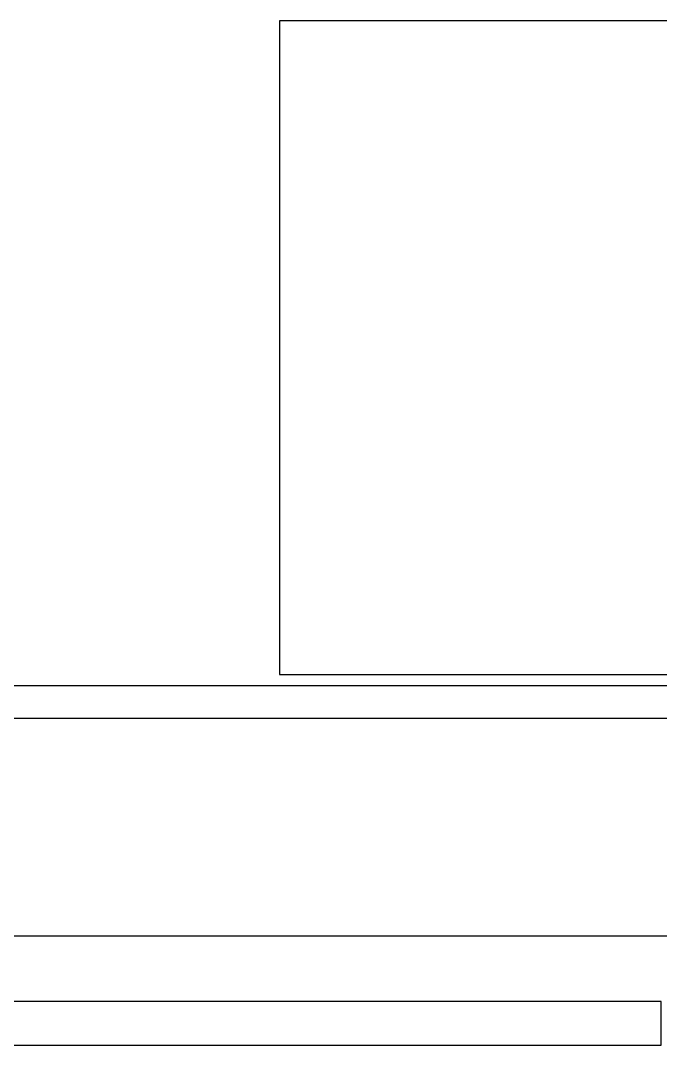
# Model space of a CAD drawing. Header units: millimetres. Extents: x -33000 to 294000, y 0 to 42408.
# Drawn here: x 240444 to 241031, y 16196 to 17145 of the extents above; entities that cross this region are included whole.
import ezdxf

# ---------------------------------------------------------------- set-up
doc = ezdxf.new("R2010")
doc.units = ezdxf.units.MM
doc.header["$LTSCALE"] = 50
doc.linetypes.add('DASHDOTX2', pattern=[2, 1, -0.5, 0, -0.5])
doc.layers.add('arch', color=8, linetype='Continuous')

# ---------------------------------------------------------------- blocks, each defined once
blk = doc.blocks.new('*U273')
at = {"linetype": 'Continuous', "ltscale": 4}
blk.add_lwpolyline([(97.16, 176.48), (-842.84, 176.48), (-842.84, 136.48), (97.16, 136.48)], close=True, dxfattribs=at)
at = {"linetype": 'DASHDOTX2', "ltscale": 5}
blk.add_arc((-842.84, 176.48), 940, 270, 360, dxfattribs=at)

msp = doc.modelspace()

# ---------------------------------------------------------------- linework, layer by layer
at = {"layer": 'arch', "ltscale": 25}
for p, q in [((239771.21, 16534.6), (242491.21, 16534.6)), ((239631.21, 16504.6), (242631.21, 16504.6)), ((242631.21, 16304.6), (239631.21, 16304.6))]:
    msp.add_line(p, q, dxfattribs=at)
msp.add_lwpolyline([(242481.21, 17144.6), (240681.21, 17144.6), (240681.21, 16544.6), (242481.21, 16544.6)], close=True, dxfattribs=at)

# ---------------------------------------------------------------- block references
msp.add_blockref('*U273', (240934.04, 16068.12), dxfattribs=at)

doc.saveas('drawing.dxf')
